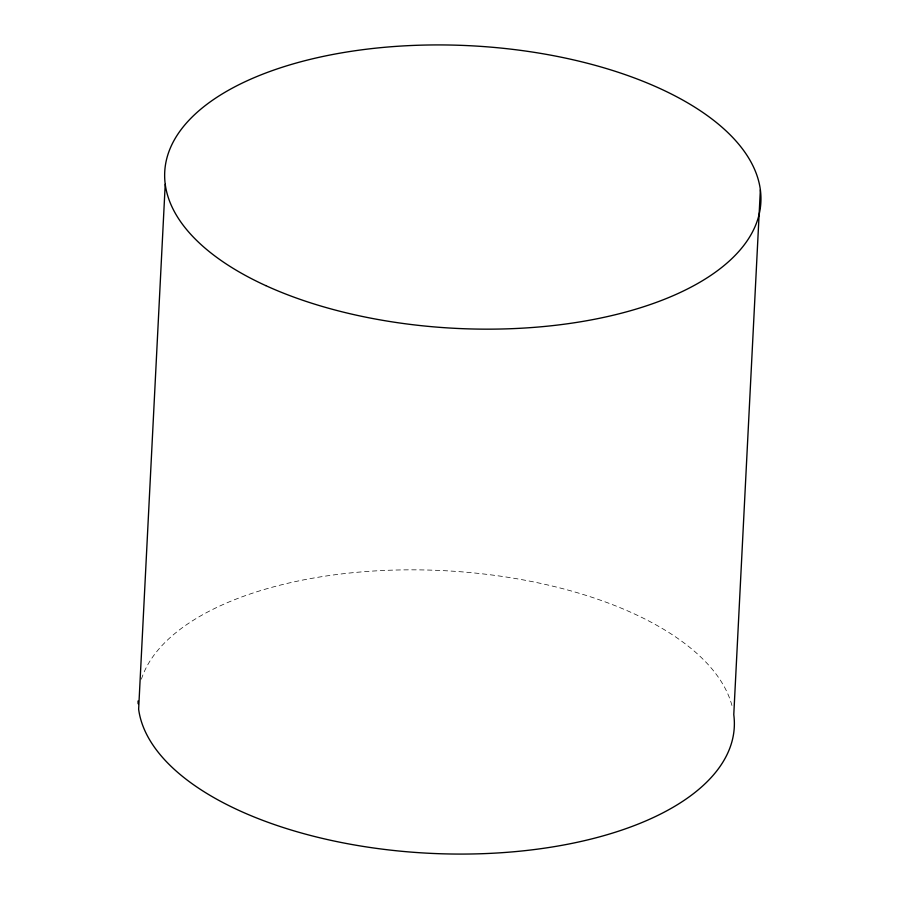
<?xml version="1.0" encoding="UTF-8"?>
<svg xmlns="http://www.w3.org/2000/svg" width="899" height="899" viewBox="0 0 899 899"><rect width="100%" height="100%" fill="white"/><g stroke="black" fill="none" stroke-linecap="round" stroke-linejoin="round"><path stroke-width="0.67" stroke-dasharray="4.5 3.37" d="M141.401 679.172A298.468 141.503 2.9 0 1 442.499 570.595A298.468 141.503 2.9 0 1 732.629 708.311"/><path stroke-width="1.35" d="M165.225 184.317L138.637 709.232A298.468 141.503 2.9 0 0 455.051 854.05A298.468 141.503 2.9 0 0 733.775 714.683L760.363 189.768M138.131 703.76A298.468 141.503 2.9 0 1 138.041 701.006M265.711 285.59A298.468 141.503 2.9 0 0 755.104 226.458A298.468 141.503 2.9 0 0 367.567 49.085A298.468 141.503 2.9 0 0 265.711 285.59"/></g></svg>
